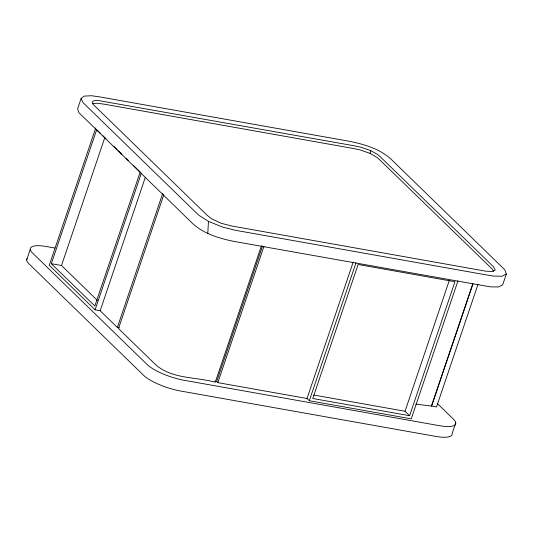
<?xml version="1.0" encoding="UTF-8"?>
<svg xmlns="http://www.w3.org/2000/svg" width="533" height="533" viewBox="0 0 533 533"><rect width="100%" height="100%" fill="white"/><g stroke="black" fill="none" stroke-linecap="round" stroke-linejoin="round"><path stroke-width="0.8" d="M207.783 233.501L208.45 221.375L199.016 215.359L194.192 210.801L86.826 106.34L82.915 102.409L81.109 98.492L84.214 96.113L91.443 95.733L100.177 96.979L349.108 141.245C364.146 144.243 379.876 148.774 391.335 159.454L504.778 269.758L506.35 274.015L502.686 284.829L498.395 286.981L490.18 286.841L233.541 241.329C218.443 238.178 202.567 233.441 191.367 222.301L78.837 112.61L77.638 108.832L81.109 98.492M493.558 271.304L492.379 269.225L381.048 161.106L377.131 157.448L370.055 153.384L370.788 150.626L360.968 147.188L351.873 145.382L98.378 100.517A17.716 4.764 18.7 0 0 94.134 105.341L207.044 215.199L211.634 218.87L221.188 223.274L231.322 225.925L485.596 271.144L492.079 271.57L495.25 270.044L493.478 266.733L381.835 158.314L377.877 154.637L370.788 150.626M26.65 260.024L30.281 249.304M95.74 127.953L49.269 265.247L95.081 309.82L100.177 310.726L117.353 327.435L119.265 327.775M133.763 165.77L140.199 172.026L94.841 306.022L51.321 263.682L96.68 129.686L100.757 133.656M97.472 300.479L61.515 265.494L104.794 137.621M95.081 309.82L141.305 173.258M100.177 310.726L145.309 177.376M117.353 327.435L162.712 193.439M163.858 194.552L118.499 328.555L155.09 364.152C171.12 379.143 195.484 376.758 215.279 382.188L261.41 245.886M457.96 280.871L411.249 418.858L309.313 400.729L307.021 398.497L217.83 382.641L216.684 381.521L262.556 245.993M217.83 382.641L263.962 246.346M307.021 398.497L353.179 262.136M309.313 400.729L356.011 262.769M409.611 415.72L312.771 398.504L358.123 264.501L454.969 281.724L409.611 415.72L405.027 411.263L449.346 280.331M472.884 283.529L431.41 406.053L436.507 406.959L477.988 284.402M472.944 284.056L431.637 406.093L415.773 404.101M455.748 422.942L452.124 433.662A29.375 7.902 18.7 0 1 435.648 436.38L180.554 391.015A29.375 7.902 18.7 0 1 143.617 375.345L29.088 263.922A29.375 7.902 18.7 0 1 27.036 258.465M506.35 274.015L501.959 276.267L493.252 276.041L484.264 274.548L235.466 230.303L222.674 227.105L208.45 221.375M92.615 103.629L97.426 103.195L104.601 104.248L350.674 148.007L359.695 149.773L370.055 153.384M54.946 248.045L46.751 246.592A29.375 7.902 18.7 0 0 32.72 253.202L147.248 364.625A29.375 7.902 18.7 0 0 184.185 380.295L439.279 425.66A29.375 7.902 18.7 0 0 453.31 419.051L437.253 403.454M51.321 263.682L61.515 265.494M313.71 395.026L405.027 411.263M214.772 381.182L216.684 381.521M102.516 135.369L106.047 138.8M113.716 146.262L117.253 149.706M118.433 150.852L121.977 154.297M126.101 158.314L128.466 160.613"/></g></svg>
